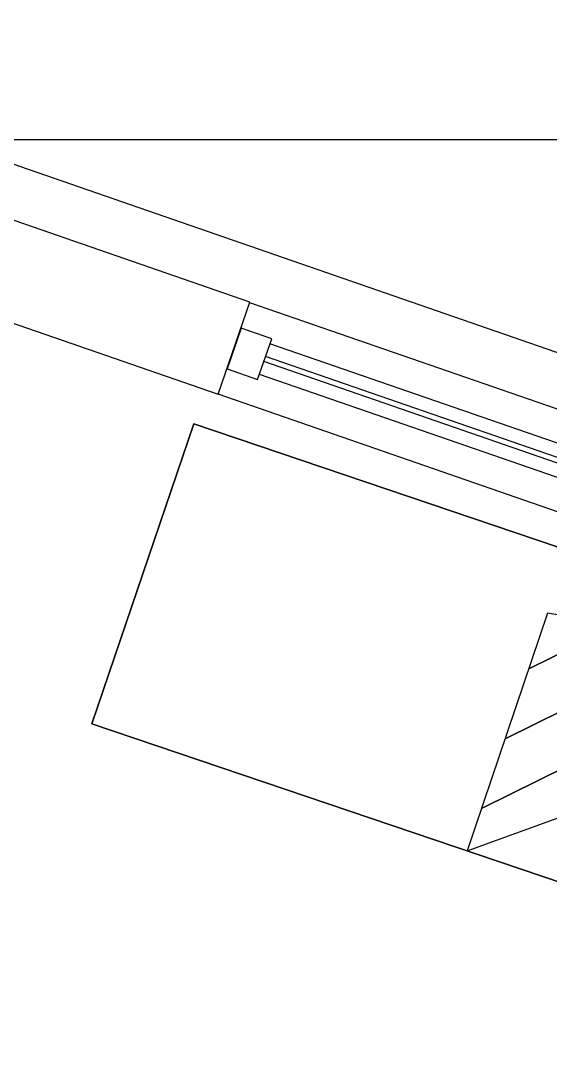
# Model space of a CAD drawing. Header units: millimetres. Extents: x 173236 to 801264, y -94969 to 615039.
# Drawn here: x 645472 to 646718, y 169369 to 171842 of the extents above; entities that cross this region are included whole.
import ezdxf

# ---------------------------------------------------------------- set-up
doc = ezdxf.new("R2010")
doc.units = ezdxf.units.MM
doc.header["$MEASUREMENT"] = 0
doc.header["$PDMODE"] = 2
doc.layers.add('00-Def-points', color=7, linetype='Continuous', plot=False)
for name, color, linetype in [('VOX-A-ANNO-DIMS', 160, 'Continuous'), ('VOX-A-ANNO-GRID-LINE', 254, 'Continuous'), ('VOX-A-ELEV-1-NEAR', 130, 'Continuous'), ('VOX-A-FLOOR-LINE', 253, 'Continuous'), ('VOX-A-FURN-LAYOUT', 93, 'Continuous'), ('VOX-A-WINDOW', 2, 'Continuous'), ('VOX-A-WINDOW-SILL', 55, 'Continuous')]:
    doc.layers.add(name, color=color, linetype=linetype)
doc.layers.add('VOX-A-WALL-SECT', color=1, linetype='Continuous', lineweight=30)
doc.styles.add('1.5 mm Rotis Annotative', font='', dxfattribs={"height": 1.5})
doc.styles.get('1.5 mm Rotis Annotative').set_extended_font_data('Rotis Sans Serif')
doc.dimstyles.new('1.5 mm Rotis Annotative', dxfattribs={"dimtxt": 1.5, "dimasz": 1, "dimexe": 1.5, "dimexo": 0, "dimgap": 1, "dimtad": 1, "dimdec": 0, "dimrnd": 5, "dimzin": 0, "dimdsep": 46, "dimtxsty": '1.5 mm Rotis Annotative', "dimblk": 'ARCHTICK', "dimcen": 0.09, "dimdle": 1, "dimadec": 0, "dimazin": 0, "dimtfac": 1, "dimtdec": 0, "dimtofl": 0, "dimtmove": 1, "dimatfit": 3, "dimfxl": 2, "dimfxlon": 1, "dimtolj": 1, "dimtzin": 0, "dimarcsym": 0})

# ---------------------------------------------------------------- blocks, each defined once
blk = doc.blocks.new('dd')
at = {"layer": 'VOX-A-ANNO-GRID-LINE', "transparency": 33554610}
blk.add_line((725773.9, 159771.3), (698032.9, 159771.3), dxfattribs=at)
blk = doc.blocks.new('*U368')
at = {"layer": 'VOX-A-WINDOW'}
for p, q in [((3, 1.5), (69.45, 1.5)), ((3, 0.25), (69.45, 0.25)), ((3, -0.25), (69.45, -0.25)), ((3, -1.5), (69.45, -1.5))]:
    blk.add_line(p, q, dxfattribs=at)
for points in [[(3, 2), (3, -2), (0, -2), (0, 2)], [(72.45, 2), (72.45, -2), (69.45, -2), (69.45, 2)]]:
    blk.add_lwpolyline(points, close=True, dxfattribs=at)
at = {"layer": 'VOX-A-WINDOW-SILL'}
for p, q in [((0, 4.5), (72.45, 4.5)), ((0, -4.5), (72.45, -4.5))]:
    blk.add_line(p, q, dxfattribs=at)
blk = doc.blocks.new('FF PLAN')
at = {"layer": 'VOX-A-FLOOR-LINE'}
blk.add_lwpolyline([(759763.5, 152032.8), (768132.4, 149132.6), (764902.5, 139873.9), (763990.8, 139874.2), (763990.8, 139999), (754809.2, 140000.4)], dxfattribs=at)
at = {"layer": 'VOX-A-WALL-SECT'}
blk.add_lwpolyline([(758912.8, 151951.7), (760751.3, 151315), (760825.8, 151532.6), (758912.8, 152195.1)], close=True, dxfattribs=at)
at = {"layer": 'VOX-A-WALL-SECT', "xscale": -25.39999999999998, "yscale": 25.39999999999998, "zscale": 25.4, "rotation": 340.8973670288273}
blk.add_blockref('*U368', (762527.6, 150820.8), dxfattribs=at)
blk = doc.blocks.new('bed2')
at = {"layer": 'VOX-A-FURN-LAYOUT', "lineweight": -3}
blk.add_lwpolyline([(-2.8, -444), (1.9, 306), (938.3, 143.7), (934.5, -450), (1.9, 306), (938.3, 143.7), (934.5, -450), (1.9, 306), (1876.6, 294), (1871.8, -456), (-2.8, -444), (1871.8, -456), (1876.6, 294), (1.9, 306)], dxfattribs=at)
for points in [[(0.8, 126.1, -0.414214), (100.2, 224.2, 0.414214)], [(97.4, -320.8, -0.414214), (-0.7, -221.4, 0.414214)], [(393.9, -223.9, -0.414214), (294.5, -322, 0.414214)]]:
    blk.add_lwpolyline(points, format="xyb", close=True, dxfattribs=at)
for points in [[(353.5, 245), (935.2, -344.4)], [(562.5, 208.8), (936.3, -170)], [(771.3, 172.6), (937.4, 4.4)], [(393.5, -224.4), (394.9, -12.6)], [(96.9, -321.5), (294, -322.7)]]:
    blk.add_lwpolyline(points, close=True, dxfattribs=at)
blk = doc.blocks.new('1ST FLOOR FURNITURE')
at = {"layer": 'VOX-A-FURN-LAYOUT', "xscale": -0.9956724803537697, "yscale": 0.9956724803537697, "zscale": 0.99567248035377, "rotation": 340.9113102830609}
blk.add_blockref('bed2', (648401, 169879.7), dxfattribs=at)
blk = doc.blocks.new('_ArchTick')
at = {"color": 0, "linetype": 'ByBlock', "const_width": 0.15}
blk.add_lwpolyline([(-0.5, -0.5), (0.5, 0.5)], dxfattribs=at)
blk = doc.blocks.new('*D503')
at = {"layer": 'Defpoints', "color": 0, "transparency": 16777216}
for p in [(646011.1, 174989.1), (644099.8, 171886.3), (646011.1, 171179.2)]:
    blk.add_point(p, dxfattribs=at)
at = {"layer": 'VOX-A-ANNO-DIMS', "color": 0, "lineweight": -2, "transparency": 16777216}
for p, q in [((644099.8, 174789.1), (644099.8, 175139.1)), ((646011.1, 174789.1), (646011.1, 175139.1)), ((643999.8, 174989.1), (646111.1, 174989.1))]:
    blk.add_line(p, q, dxfattribs=at)
at = {"layer": 'VOX-A-ANNO-DIMS', "color": 0, "lineweight": -2, "transparency": 16777216, "xscale": 100, "yscale": 100, "zscale": 100}
for p, rotation in [((644099.8, 174989.1), 180.00000000007), ((646011.1, 174989.1), 7.002309186710079e-11)]:
    blk.add_blockref('_ArchTick', p, dxfattribs=dict(at, rotation=rotation))
at = {"layer": 'VOX-A-ANNO-DIMS', "color": 0, "transparency": 16777216, "insert": (645055.5, 175165.3), "char_height": 150, "attachment_point": 5, "style": '1.5 mm Rotis Annotative'}
blk.add_mtext('\\A1;1910', dxfattribs=at)
blk = doc.blocks.new('*D504')
at = {"layer": 'Defpoints', "color": 0, "transparency": 16777216}
for p in [(647749.7, 174989.1), (646011.1, 171179.2), (647749.7, 170577.1)]:
    blk.add_point(p, dxfattribs=at)
at = {"layer": 'VOX-A-ANNO-DIMS', "color": 0, "lineweight": -2, "transparency": 16777216}
for p, q in [((646011.1, 174789.1), (646011.1, 175139.1)), ((647749.7, 174789.1), (647749.7, 175139.1)), ((645911.1, 174989.1), (647849.7, 174989.1))]:
    blk.add_line(p, q, dxfattribs=at)
at = {"layer": 'VOX-A-ANNO-DIMS', "color": 0, "lineweight": -2, "transparency": 16777216, "xscale": 100, "yscale": 100, "zscale": 100}
for p, rotation in [((646011.1, 174989.1), 180.00000000007), ((647749.7, 174989.1), 7.002309186710079e-11)]:
    blk.add_blockref('_ArchTick', p, dxfattribs=dict(at, rotation=rotation))
at = {"layer": 'VOX-A-ANNO-DIMS', "color": 0, "transparency": 16777216, "insert": (646880.4, 175165.3), "char_height": 150, "attachment_point": 5, "style": '1.5 mm Rotis Annotative'}
blk.add_mtext('\\A1;1740', dxfattribs=at)
blk = doc.blocks.new('DIM')
at = {"layer": 'VOX-A-ANNO-DIMS'}
for base, p1, p2, picture, middle in [((646011.1, 174989.1), (644099.8, 171886.3), (646011.1, 171179.2), '*D503', (645055.5, 175165.3)), ((647749.7, 174989.1), (646011.1, 171179.2), (647749.7, 170577.1), '*D504', (646880.4, 175165.3))]:
    dim = blk.add_linear_dim(base=base, p1=p1, p2=p2, angle=180, dimstyle='1.5 mm Rotis Annotative', dxfattribs=at)
    dim.commit()
    dim.dimension.update_dxf_attribs({"geometry": picture, "text_midpoint": middle})

msp = doc.modelspace()

# ---------------------------------------------------------------- block references
at = {"layer": 'VOX-A-ANNO-GRID-LINE'}
msp.add_blockref('dd', (-67950.9, 11790), dxfattribs=at)

# ---------------------------------------------------------------- next in the draw order: block references
at = {"layer": '00-Def-points'}
msp.add_blockref('FF PLAN', (-114814.7, 19646.7), dxfattribs=at)

# ---------------------------------------------------------------- next in the draw order: block references
msp.add_blockref('DIM', (0, 0))
at = {"layer": 'VOX-A-ELEV-1-NEAR'}
msp.add_blockref('1ST FLOOR FURNITURE', (-852.1, 125.1), dxfattribs=at)

doc.saveas('drawing.dxf')
